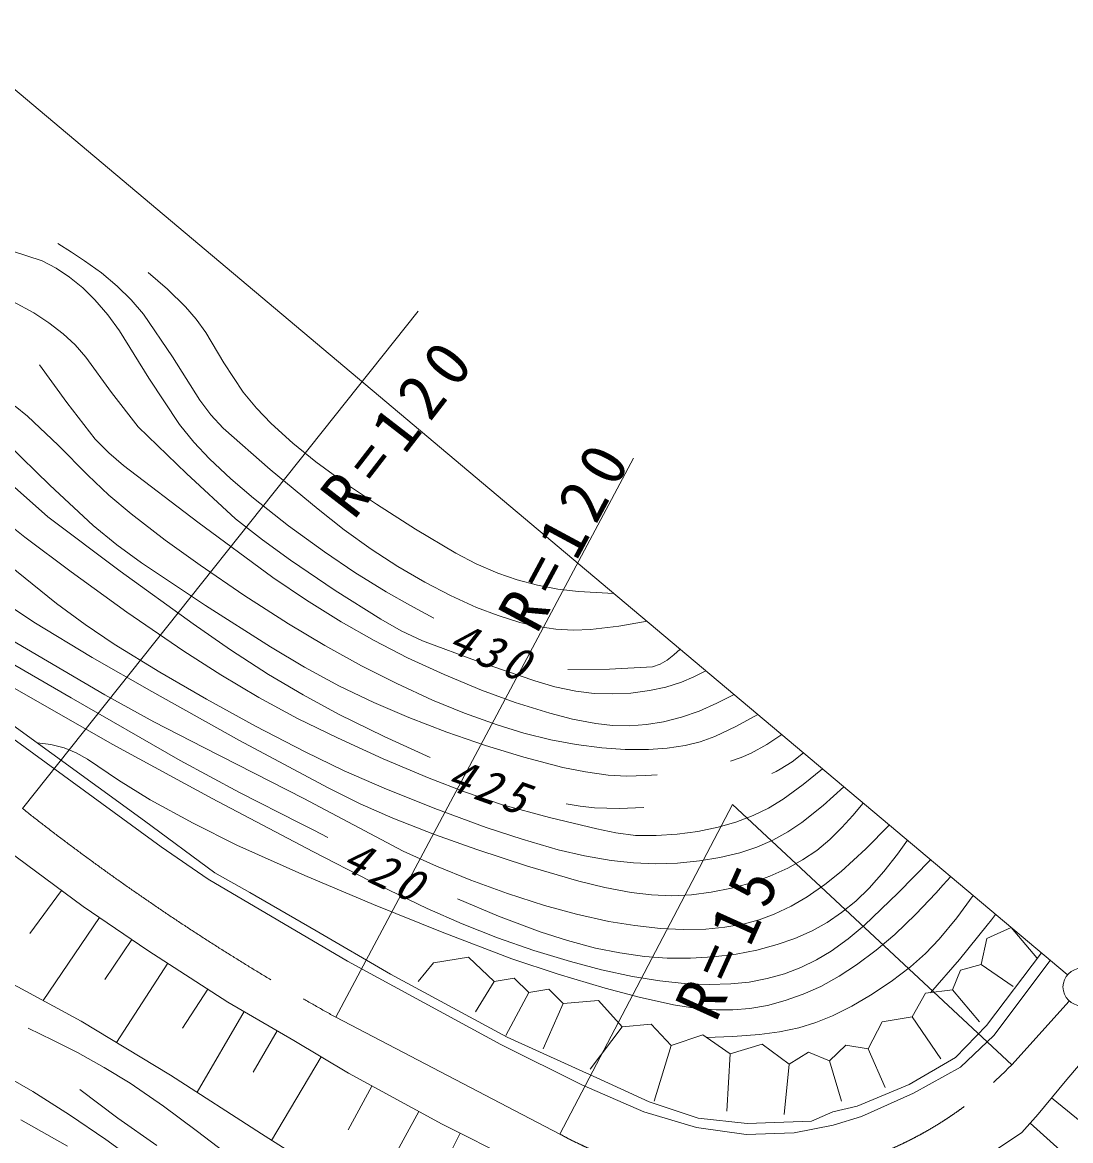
# Model space of a CAD drawing. Units: millimetres, scale not verified. Extents: x 40000 to 680000, y 20000 to 380000.
# Drawn here: x 495392 to 537034, y 294370 to 338799 of the extents above; entities that cross this region are included whole.
import ezdxf

# ---------------------------------------------------------------- set-up
doc = ezdxf.new("R2010")
doc.units = ezdxf.units.MM
doc.header["$LTSCALE"] = 1000
doc.linetypes.add('CHAIN', pattern=[18.5, 12, -1.5, 3.5, -1.5])
doc.layers.add('S-SUV', color=7, linetype='Continuous', lineweight=13)
doc.styles.add('ＭＳ ゴシック', font='')
doc.styles.add('ＭＳ 明朝', font='')
doc.styles.get('ＭＳ ゴシック').set_extended_font_data('MS Gothic')
doc.styles.get('ＭＳ 明朝').set_extended_font_data('MS Mincho')

msp = doc.modelspace()

# ---------------------------------------------------------------- linework, layer by layer
at = {"layer": 'S-SUV'}
for p, q in [((517802, 317026), (486937, 342993)), ((493215, 330287), (496178, 329331)), ((497340, 329672), (496800, 330011)), ((497864, 329328), (497340, 329672)), ((496178, 329331), (496733, 329033)), ((498535, 328844), (497864, 329328)), ((496733, 329033), (497264, 328678)), ((499164, 328315), (498535, 328844)), ((500385, 328861), (501156, 328200)), ((497264, 328678), (497790, 328249)), ((497790, 328249), (498277, 327773)), ((499708, 327781), (499164, 328315)), ((501156, 328200), (501879, 327500)), ((495015, 327708), (495850, 327254)), ((498277, 327773), (498790, 327181)), ((500207, 327207), (499708, 327781)), ((501879, 327500), (502297, 327012)), ((495392, 307570), (511120, 327319)), ((495850, 327254), (496448, 326865)), ((498790, 327181), (499257, 326550)), ((501352, 325513), (500207, 327207)), ((502297, 327012), (502675, 326476)), ((496448, 326865), (497016, 326424)), ((497016, 326424), (497485, 325982)), ((499257, 326550), (500419, 324667)), ((502675, 326476), (503395, 325272)), ((497485, 325982), (497910, 325497)), ((497910, 325497), (498930, 324095)), ((502445, 323789), (501352, 325513)), ((503395, 325272), (504167, 324102)), ((496072, 325190), (497154, 323696)), ((500419, 324667), (501628, 322822)), ((498930, 324095), (499998, 322730)), ((504167, 324102), (504699, 323465)), ((495594, 323154), (495111, 323556)), ((497154, 323696), (498284, 322237)), ((502882, 323212), (502445, 323789)), ((504699, 323465), (505278, 322867)), ((496813, 322005), (495594, 323154)), ((503365, 322674), (502882, 323212)), ((499998, 322730), (501908, 320881)), ((501628, 322822), (502203, 322121)), ((505241, 321038), (503365, 322674)), ((505278, 322867), (506140, 322083)), ((498284, 322237), (498823, 321695)), ((502203, 322121), (502825, 321458)), ((494801, 322049), (496477, 320411)), ((497992, 320811), (496813, 322005)), ((498823, 321695), (499412, 321188)), ((506140, 322083), (507044, 321343)), ((502825, 321458), (503673, 320659)), ((507044, 321343), (508228, 320477)), ((519668, 321479), (507842, 299274)), ((498833, 320017), (497992, 320811)), ((499412, 321188), (502363, 318936)), ((501908, 320881), (503863, 319072)), ((507145, 319458), (505241, 321038)), ((496406, 319152), (494967, 320443)), ((496477, 320411), (498205, 318807)), ((503673, 320659), (504572, 319896)), ((508228, 320477), (509458, 319653)), ((499715, 319267), (498833, 320017)), ((504572, 319896), (505967, 318801)), ((493697, 319766), (495496, 318341)), ((508179, 318640), (507145, 319458)), ((509458, 319653), (511015, 318658)), ((499276, 317001), (496406, 319152)), ((501071, 318225), (499715, 319267)), ((503863, 319072), (504931, 318234)), ((498205, 318807), (499140, 318044)), ((502363, 318936), (505345, 316737)), ((505967, 318801), (507390, 317761)), ((509249, 317870), (508179, 318640)), ((511015, 318658), (512609, 317712)), ((495496, 318341), (497333, 316962)), ((502456, 317235), (501071, 318225)), ((504931, 318234), (506046, 317437)), ((499140, 318044), (500121, 317322)), ((507390, 317761), (508598, 316947)), ((510303, 317184), (509249, 317870)), ((512609, 317712), (513425, 317291)), ((496751, 315714), (494538, 317498)), ((500121, 317322), (502663, 315630)), ((504195, 316042), (502456, 317235)), ((506046, 317437), (507822, 316233)), ((513425, 317291), (514275, 316921)), ((497333, 316962), (499545, 315366)), ((502174, 314903), (499276, 317001)), ((508598, 316947), (509846, 316178)), ((511382, 316554), (510303, 317184)), ((514275, 316921), (515048, 316652)), ((536892, 300966), (517802, 317026)), ((493595, 316464), (495842, 314965)), ((505345, 316737), (506681, 315839)), ((512398, 316028), (511382, 316554)), ((515048, 316652), (515850, 316438)), ((515850, 316438), (516665, 316284)), ((505967, 314901), (504195, 316042)), ((507822, 316233), (509626, 315084)), ((509846, 316178), (510784, 315647)), ((513437, 315557), (512398, 316028)), ((516665, 316284), (517489, 316191)), ((517489, 316191), (518188, 316144)), ((518188, 316144), (518888, 316112)), ((497884, 314877), (496751, 315714)), ((502663, 315630), (505243, 313984)), ((506681, 315839), (508058, 314987)), ((510784, 315647), (511733, 315131)), ((514287, 315228), (513437, 315557)), ((499545, 315366), (501801, 313813)), ((509626, 315084), (510443, 314628)), ((515152, 314956), (514287, 315228)), ((495842, 314965), (498171, 313562)), ((499044, 314095), (497884, 314877)), ((503660, 313871), (502174, 314903)), ((507407, 314040), (505967, 314901)), ((508058, 314987), (509361, 314246)), ((510443, 314628), (511287, 314227)), ((515873, 314790), (515152, 314956)), ((516590, 314685), (515873, 314790)), ((517281, 314650), (516590, 314685)), ((517964, 314675), (517281, 314650)), ((519084, 314808), (517964, 314675)), ((520207, 315003), (519084, 314808)), ((493016, 314458), (497333, 311968)), ((498672, 312085), (494727, 314396)), ((509361, 314246), (510692, 313558)), ((511287, 314227), (513496, 313407)), ((500858, 312976), (499044, 314095)), ((501801, 313813), (503274, 312870)), ((505172, 312894), (503660, 313871)), ((505243, 313984), (506598, 313178)), ((508868, 313238), (507407, 314040)), ((521273, 313669), (521526, 313893)), ((498171, 313562), (500536, 312208)), ((510267, 312526), (508868, 313238)), ((510692, 313558), (512150, 312886)), ((513496, 313407), (515744, 312636)), ((520424, 313189), (520725, 313297)), ((520725, 313297), (521012, 313465)), ((521012, 313465), (521273, 313669)), ((502704, 311908), (500858, 312976)), ((503274, 312870), (504786, 311973)), ((506548, 312076), (505172, 312894)), ((506598, 313178), (507991, 312420)), ((512150, 312886), (513633, 312269)), ((517057, 313087), (518718, 313106)), ((518718, 313106), (520424, 313189)), ((521575, 312589), (522068, 312797)), ((522068, 312797), (522544, 313036)), ((498960, 310125), (494998, 312386)), ((507991, 312420), (509353, 311772)), ((511684, 311873), (510267, 312526)), ((515744, 312636), (516549, 312402)), ((516549, 312402), (517378, 312223)), ((520301, 312248), (520947, 312390)), ((520947, 312390), (521575, 312589)), ((495504, 309984), (492608, 312098)), ((497333, 311968), (501660, 309468)), ((500621, 311010), (498672, 312085)), ((500536, 312208), (504021, 310271)), ((504649, 310837), (502704, 311908)), ((504786, 311973), (506328, 311146)), ((507953, 311310), (506548, 312076)), ((513633, 312269), (514972, 311783)), ((517378, 312223), (518102, 312140)), ((518102, 312140), (518833, 312116)), ((518833, 312116), (519565, 312152)), ((519565, 312152), (520301, 312248)), ((522983, 311746), (523665, 312093)), ((509353, 311772), (510741, 311179)), ((512960, 311352), (511684, 311873)), ((514972, 311783), (516339, 311351)), ((522275, 311437), (522983, 311746)), ((494721, 311088), (500239, 307077)), ((502599, 309987), (500621, 311010)), ((506328, 311146), (507907, 310368)), ((509767, 310422), (507953, 311310)), ((510741, 311179), (512253, 310594)), ((514251, 310892), (512960, 311352)), ((516339, 311351), (517243, 311115)), ((517243, 311115), (518167, 310936)), ((520188, 310901), (520863, 311014)), ((520863, 311014), (521578, 311196)), ((521578, 311196), (522275, 311437)), ((524613, 311296), (523767, 310831)), ((506621, 309821), (504649, 310837)), ((512253, 310594), (513793, 310063)), ((515315, 310563), (514251, 310892)), ((518167, 310936), (518841, 310863)), ((518841, 310863), (519519, 310850)), ((519519, 310850), (520188, 310901)), ((523767, 310831), (522901, 310423)), ((495979, 310174), (496524, 310106)), ((502934, 307962), (498960, 310125)), ((504021, 310271), (507538, 308386)), ((507907, 310368), (509718, 309539)), ((511597, 309592), (509767, 310422)), ((516385, 310297), (515315, 310563)), ((517397, 310104), (516385, 310297)), ((522323, 310216), (521725, 310067)), ((522901, 310423), (522323, 310216)), ((525556, 310503), (524965, 310106)), ((500908, 306041), (495504, 309984)), ((496524, 310106), (497050, 309980)), ((497050, 309980), (497523, 309783)), ((497523, 309783), (497975, 309528)), ((506570, 307959), (502599, 309987)), ((508179, 309068), (506621, 309821)), ((513793, 310063), (515312, 309606)), ((518410, 309972), (517397, 310104)), ((519342, 309909), (518410, 309972)), ((520269, 309906), (519342, 309909)), ((521003, 309957), (520269, 309906)), ((521725, 310067), (521003, 309957)), ((524348, 309763), (523946, 309598)), ((524965, 310106), (524348, 309763)), ((526420, 309776), (525972, 309425)), ((497975, 309528), (499210, 308692)), ((501660, 309468), (504018, 308198)), ((509718, 309539), (511550, 308766)), ((515312, 309606), (516867, 309201)), ((523946, 309598), (523523, 309451)), ((525972, 309425), (525493, 309126)), ((509760, 308371), (508179, 309068)), ((516867, 309201), (517763, 309018)), ((517763, 309018), (518665, 308895)), ((518665, 308895), (519401, 308854)), ((519401, 308854), (520149, 308873)), ((520149, 308873), (520378, 308887)), ((520378, 308887), (520608, 308903)), ((525335, 309041), (525168, 308953)), ((525493, 309126), (525335, 309041)), ((526408, 308513), (527172, 309143)), ((499210, 308692), (500472, 307910)), ((507538, 308386), (508811, 307757)), ((511780, 307563), (509760, 308371)), ((511550, 308766), (512995, 308212)), ((525612, 307930), (526408, 308513)), ((528028, 308423), (527209, 307690)), ((500472, 307910), (502176, 306986)), ((506930, 305856), (502934, 307962)), ((504018, 308198), (506412, 306977)), ((510513, 305876), (506570, 307959)), ((512995, 308212), (514470, 307713)), ((525032, 307581), (525612, 307930)), ((508811, 307757), (510104, 307186)), ((513822, 306811), (511780, 307563)), ((514470, 307713), (516327, 307208)), ((516749, 294627), (523598, 307727)), ((517554, 307659), (516991, 307748)), ((518119, 307596), (517554, 307659)), ((519104, 307571), (518119, 307596)), ((520084, 307607), (519104, 307571)), ((523598, 307727), (534694, 297387)), ((524419, 307285), (525032, 307581)), ((527209, 307690), (526350, 307003)), ((528380, 307285), (528798, 307775)), ((500239, 307077), (503044, 305008)), ((510104, 307186), (511760, 306533)), ((516327, 307208), (518206, 306759)), ((523034, 306820), (523736, 307023)), ((523736, 307023), (524419, 307285)), ((527951, 306808), (528380, 307285)), ((502176, 306986), (503913, 306112)), ((506412, 306977), (506966, 306699)), ((506966, 306699), (507529, 306418)), ((515240, 306341), (513822, 306811)), ((518206, 306759), (518967, 306599)), ((518967, 306599), (519745, 306498)), ((521410, 306550), (522222, 306655)), ((522222, 306655), (523034, 306820)), ((525798, 306633), (525206, 306310)), ((526350, 307003), (525798, 306633)), ((527470, 306331), (527951, 306808)), ((529829, 306908), (528899, 305968)), ((497809, 303668), (494379, 306215)), ((511760, 306533), (513443, 305935)), ((516672, 305928), (515240, 306341)), ((519745, 306498), (520572, 306494)), ((520572, 306494), (521410, 306550)), ((525206, 306310), (524564, 306034)), ((526949, 305900), (527470, 306331)), ((530353, 306026), (530551, 306301)), ((502769, 304754), (500908, 306041)), ((503913, 306112), (506613, 304907)), ((509191, 304697), (506930, 305856)), ((511849, 305268), (510513, 305876)), ((513443, 305935), (515459, 305276)), ((517724, 305683), (516672, 305928)), ((518779, 305498), (517724, 305683)), ((523888, 305810), (523103, 305618)), ((524564, 306034), (523888, 305810)), ((526386, 305521), (526949, 305900)), ((528899, 305968), (527922, 305067)), ((529619, 305059), (530154, 305753)), ((530154, 305753), (530353, 306026)), ((513201, 304719), (511849, 305268)), ((515459, 305276), (517499, 304673)), ((519663, 305405), (518779, 305498)), ((520539, 305372), (519663, 305405)), ((521418, 305398), (520539, 305372)), ((522297, 305483), (521418, 305398)), ((523103, 305618), (522297, 305483)), ((525797, 305196), (526386, 305521)), ((531469, 305528), (530176, 304210)), ((503044, 305008), (504423, 304226)), ((506613, 304907), (509337, 303756)), ((524352, 304616), (525086, 304879)), ((525086, 304879), (525797, 305196)), ((527922, 305067), (527268, 304542)), ((529036, 304401), (529619, 305059)), ((531976, 304529), (532267, 304857)), ((508311, 301501), (502769, 304754)), ((511470, 303597), (509191, 304697)), ((514658, 304189), (513201, 304719)), ((517499, 304673), (518533, 304421)), ((518533, 304421), (519575, 304229)), ((522758, 304235), (523556, 304395)), ((523556, 304395), (524352, 304616)), ((527268, 304542), (526569, 304060)), ((528499, 303888), (529036, 304401)), ((531683, 304203), (531976, 304529)), ((496952, 304305), (495689, 302604)), ((504423, 304226), (507066, 302709)), ((512677, 303971), (514306, 303290)), ((516134, 303716), (514658, 304189)), ((519575, 304229), (520379, 304135)), ((520379, 304135), (521188, 304102)), ((521188, 304102), (521974, 304138)), ((521974, 304138), (522758, 304235)), ((526569, 304060), (525930, 303689)), ((530176, 304210), (528830, 302923)), ((530888, 303361), (531683, 304203)), ((533156, 304109), (532509, 303220)), ((500380, 301928), (497809, 303668)), ((509337, 303756), (512069, 302652)), ((512860, 302981), (511470, 303597)), ((517407, 303370), (516134, 303716)), ((525930, 303689), (525263, 303371)), ((527930, 303427), (528499, 303888)), ((498452, 303233), (496219, 299934)), ((514306, 303290), (515961, 302664)), ((518695, 303082), (517407, 303370)), ((519720, 302911), (518695, 303082)), ((524656, 303144), (524030, 302975)), ((525263, 303371), (524656, 303144)), ((526764, 302711), (527358, 303040)), ((527358, 303040), (527930, 303427)), ((530049, 302560), (530888, 303361)), ((532509, 303220), (531817, 302372)), ((533723, 302929), (533889, 303141)), ((533889, 303141), (534054, 303353)), ((507066, 302709), (510020, 300985)), ((512069, 302652), (514836, 301598)), ((514262, 302425), (512860, 302981)), ((515961, 302664), (517049, 302315)), ((520741, 302801), (519720, 302911)), ((521639, 302758), (520741, 302801)), ((522542, 302775), (521639, 302758)), ((523291, 302845), (522542, 302775)), ((524030, 302975), (523291, 302845)), ((526080, 302406), (526764, 302711)), ((528830, 302923), (528195, 302388)), ((532615, 301569), (533723, 302929)), ((533706, 302396), (534667, 302837)), ((534667, 302837), (535691, 301630)), ((499737, 302363), (498664, 300777)), ((515706, 301925), (514262, 302425)), ((517049, 302315), (518164, 302021)), ((524565, 301941), (525380, 302160)), ((525380, 302160), (526080, 302406)), ((528195, 302388), (527525, 301902)), ((529310, 301931), (530049, 302560)), ((531817, 302372), (531270, 301809)), ((533482, 301362), (533706, 302396)), ((503548, 299877), (500380, 301928)), ((517172, 301482), (515706, 301925)), ((518164, 302021), (519126, 301825)), ((519126, 301825), (520105, 301688)), ((520105, 301688), (521010, 301621)), ((522837, 301668), (523744, 301781)), ((523744, 301781), (524565, 301941)), ((527525, 301902), (526942, 301554)), ((528533, 301350), (529310, 301931)), ((531270, 301809), (530672, 301281)), ((533698, 298938), (535871, 301825)), ((497724, 299120), (493640, 301329)), ((501172, 301415), (499134, 298268)), ((514401, 298191), (508311, 301501)), ((511724, 301429), (511121, 300693)), ((511724, 301429), (513113, 301664)), ((513113, 301664), (514134, 300693)), ((514836, 301598), (516676, 300984)), ((518403, 301157), (517172, 301482)), ((521010, 301621), (521929, 301614)), ((521929, 301614), (522837, 301668)), ((526319, 301252), (525662, 301002)), ((526942, 301554), (526319, 301252)), ((527836, 300898), (528533, 301350)), ((530672, 301281), (529899, 300691)), ((531462, 300248), (532615, 301569)), ((532662, 301145), (533482, 301362)), ((533482, 301362), (534754, 300492)), ((536222, 301529), (533986, 298548)), ((510020, 300985), (514653, 298479)), ((514134, 300693), (514929, 300818)), ((514929, 300818), (515506, 300258)), ((516676, 300984), (518541, 300425)), ((519630, 300895), (518403, 301157)), ((520713, 300718), (519630, 300895)), ((524985, 300808), (524267, 300671)), ((525662, 301002), (524985, 300808)), ((527106, 300499), (527836, 300898)), ((532344, 300358), (532662, 301145)), ((502756, 300390), (501753, 298841)), ((514134, 300693), (513398, 299488)), ((515506, 300258), (516301, 300383)), ((516301, 300383), (516879, 299822)), ((518541, 300425), (519893, 300066)), ((521799, 300601), (520713, 300718)), ((522670, 300567), (521799, 300601)), ((523541, 300593), (522670, 300567)), ((524267, 300671), (523541, 300593)), ((526407, 300186), (527106, 300499)), ((529899, 300691), (529087, 300147)), ((531272, 300224), (532344, 300358)), ((532344, 300358), (533415, 299086)), ((515506, 300258), (514603, 298550)), ((516879, 299822), (518285, 299940)), ((518285, 299940), (519222, 298885)), ((519893, 300066), (521260, 299765)), ((524993, 299745), (525694, 299932)), ((525694, 299932), (526407, 300186)), ((529087, 300147), (528341, 299707)), ((530737, 299287), (531272, 300224)), ((504204, 299494), (502332, 296290)), ((506171, 298345), (503548, 299877)), ((516879, 299822), (516075, 298015)), ((521260, 299765), (522102, 299633)), ((522102, 299633), (522947, 299561)), ((522947, 299561), (523615, 299560)), ((523615, 299560), (524292, 299620)), ((524292, 299620), (524993, 299745)), ((528341, 299707), (527570, 299322)), ((501272, 296977), (497724, 299120)), ((526913, 299057), (526237, 298849)), ((527570, 299322), (526913, 299057)), ((528996, 298015), (529549, 299086)), ((529549, 299086), (530737, 299287)), ((530737, 299287), (531875, 297613)), ((538961, 299255), (536812, 296721)), ((496608, 298357), (495628, 298835)), ((505515, 298728), (504562, 297095)), ((519222, 298885), (517950, 297212)), ((519222, 298885), (520377, 299002)), ((520377, 299002), (521163, 298149)), ((524672, 298580), (523617, 298504)), ((525465, 298686), (524672, 298580)), ((526237, 298849), (525465, 298686)), ((532457, 297674), (533698, 298938)), ((497579, 297865), (496608, 298357)), ((508352, 297046), (506171, 298345)), ((517621, 296593), (514401, 298191)), ((514653, 298479), (518354, 296801)), ((521163, 298149), (520494, 295940)), ((521163, 298149), (522419, 298567)), ((522419, 298567), (523507, 297814)), ((523617, 298504), (522562, 298468)), ((523507, 297814), (524779, 298199)), ((524779, 298199), (525850, 297412)), ((527456, 297546), (528109, 298166)), ((528109, 298166), (528996, 298015)), ((533986, 298548), (532653, 297284)), ((498645, 297281), (497579, 297865)), ((507261, 297695), (505289, 294381)), ((523507, 297814), (523373, 295538)), ((525850, 297412), (526620, 297881)), ((526620, 297881), (527456, 297546)), ((528996, 298015), (529666, 296475)), ((499671, 296651), (498645, 297281)), ((525850, 297412), (525649, 295404)), ((527456, 297546), (527925, 295940)), ((530619, 296594), (532457, 297674)), ((532653, 297284), (530792, 296249)), ((495804, 296326), (494595, 297023)), ((504887, 294634), (501272, 296977)), ((512065, 295021), (508352, 297046)), ((518354, 296801), (520285, 295905)), ((497673, 296396), (499187, 295264)), ((501002, 295735), (499671, 296651)), ((509280, 296540), (508332, 294801)), ((520080, 295513), (517621, 296593)), ((528549, 295744), (530619, 296594)), ((536812, 296721), (535747, 295422)), ((497269, 295401), (495804, 296326)), ((520285, 295905), (522239, 295261)), ((530792, 296249), (528723, 295330)), ((536279, 296072), (537688, 294917)), ((502294, 294773), (501002, 295735)), ((511137, 295527), (509192, 291962)), ((522172, 294892), (520080, 295513)), ((526734, 295146), (527584, 295514)), ((527584, 295514), (528549, 295744)), ((495333, 295198), (497183, 294151)), ((498707, 294420), (497269, 295401)), ((499187, 295264), (500735, 294181)), ((514914, 293591), (512065, 295021)), ((522239, 295261), (524182, 295054)), ((524182, 295054), (526734, 295146)), ((528723, 295330), (527597, 294985)), ((535747, 295422), (535098, 294695)), ((535422, 295059), (538031, 292730)), ((504071, 293418), (502294, 294773)), ((508502, 292358), (504887, 294634)), ((512778, 294663), (511850, 292816)), ((524148, 294616), (522172, 294892)), ((526056, 294685), (524148, 294616)), ((527597, 294985), (526056, 294685)), ((535098, 294695), (534007, 293968)), ((500681, 292990), (498707, 294420))]:
    msp.add_line(p, q, dxfattribs=at)
at = {"layer": 'S-SUV', "linetype": 'CHAIN'}
for p, q in [((534694, 297387), (536974, 299917)), ((507842, 299274), (516749, 294627))]:
    msp.add_line(p, q, dxfattribs=at)
at = {"layer": 'S-SUV'}
msp.add_circle((537476, 300474), 746, dxfattribs=at)
at = {"layer": 'S-SUV', "linetype": 'CHAIN'}
for centre, radius, start, end in [((552891, 380369), 92768, 231.69769, 240.94812), ((523920, 307720), 14928, 241.2885, 316.1971)]:
    msp.add_arc(centre, radius, start, end, dxfattribs=at)

# ---------------------------------------------------------------- texts
at = {"layer": 'S-SUV', "attachment_point": 7}
for s, insert, char_height, rotation, style in [('\\T1.32;R=120', (508585, 318969), 1833, 52.3, 'ＭＳ ゴシック'), ('\\T1.32;R=120', (515856, 314444), 1833, 61.7, 'ＭＳ ゴシック'), ('\\T1.28;\\Q15;430', (512201, 313827), 1320, 336.9, 'ＭＳ 明朝'), ('\\T1.28;\\Q15;425', (512152, 308355), 1320, 340.2, 'ＭＳ 明朝'), ('\\T1.28;\\Q15;420', (507980, 305173), 1320, 334.4, 'ＭＳ 明朝'), ('\\T1.32;R=15', (522966, 299013), 1833, 65.7, 'ＭＳ ゴシック')]:
    msp.add_mtext(s, dxfattribs=dict(at, insert=insert, char_height=char_height, rotation=rotation, style=style))

doc.saveas('drawing.dxf')
